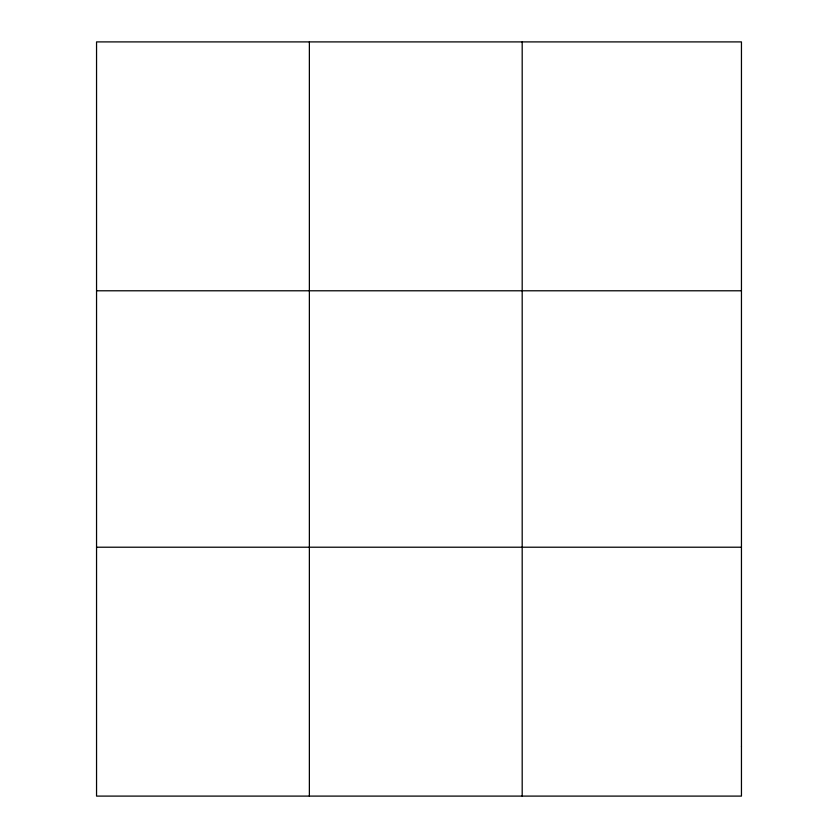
<?xml version="1.0" encoding="UTF-8"?>
<svg xmlns="http://www.w3.org/2000/svg" width="838" height="838" viewBox="0 0 838 838"><rect width="100%" height="100%" fill="white"/><g stroke="black" fill="none" stroke-linecap="round" stroke-linejoin="round"><path stroke-width="1.26" d="M309.369 41.9L309.369 796.1M522.189 41.9L522.189 796.1M96.548 290.786L741.452 290.786M96.548 547.214L741.452 547.214M741.452 746.323L741.452 796.1L96.548 796.1L96.548 41.9L741.452 41.9L741.452 746.323"/></g></svg>
